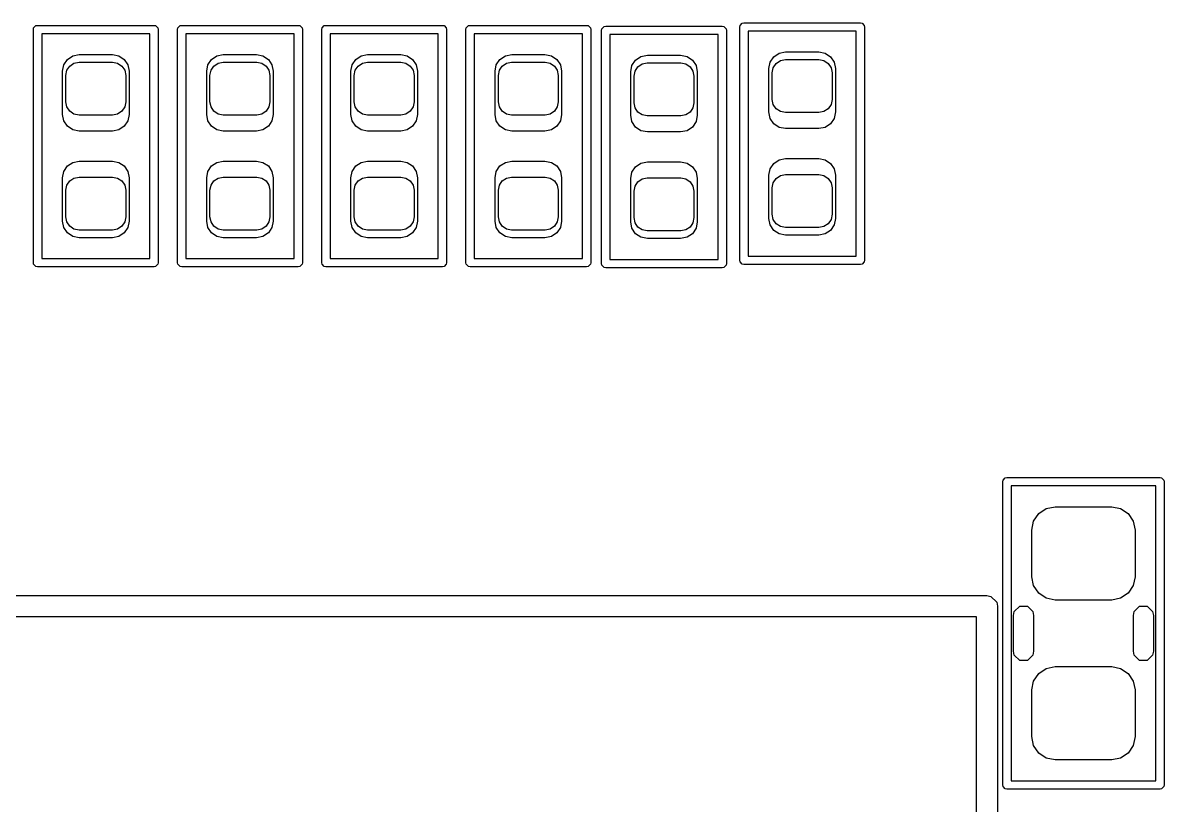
# Model space of a CAD drawing. Extents: x 100 to 191, y -173 to -30.
# Drawn here: x 152.09 to 158.95, y -83.28 to -78.58 of the extents above; entities that cross this region are included whole.
import ezdxf

# ---------------------------------------------------------------- set-up
doc = ezdxf.new("R2010")
doc.units = 0
doc.layers.add('BLACK', color=7, linetype='CONTINUOUS')

msp = doc.modelspace()

# ---------------------------------------------------------------- linework, layer by layer
at = {"layer": 'BLACK', "linetype": 'Continuous'}
for p, q in [((156.401403, -78.596003), (156.414933, -78.582473)), ((156.414933, -78.582473), (156.4245, -78.58057)), ((156.4245, -78.58057), (157.1245, -78.58057)), ((157.1245, -78.58057), (157.134067, -78.582473)), ((157.134067, -78.582473), (157.147597, -78.596003)), ((152.155496, -78.62057), (152.157399, -78.611003)), ((152.155496, -80.02057), (152.155496, -78.62057)), ((152.157399, -78.611003), (152.170929, -78.597473)), ((152.170929, -78.597473), (152.180496, -78.59557)), ((152.180496, -78.59557), (152.880496, -78.59557)), ((152.205496, -78.64557), (152.205496, -79.99557)), ((152.855496, -78.64557), (152.205496, -78.64557)), ((152.855496, -79.99557), (152.855496, -78.64557)), ((152.880496, -78.59557), (152.890063, -78.597473)), ((152.890063, -78.597473), (152.903593, -78.611003)), ((152.903593, -78.611003), (152.905496, -78.62057)), ((152.905496, -78.62057), (152.905496, -80.02057)), ((153.021829, -78.62057), (153.023732, -78.611003)), ((153.021829, -80.02057), (153.021829, -78.62057)), ((153.023732, -78.611003), (153.037262, -78.597473)), ((153.037262, -78.597473), (153.046829, -78.59557)), ((153.046829, -78.59557), (153.746829, -78.59557)), ((153.071829, -78.64557), (153.071829, -79.99557)), ((153.721829, -78.64557), (153.071829, -78.64557)), ((153.721829, -79.99557), (153.721829, -78.64557)), ((153.746829, -78.59557), (153.756396, -78.597473)), ((153.756396, -78.597473), (153.769926, -78.611003)), ((153.769926, -78.611003), (153.771829, -78.62057)), ((153.771829, -78.62057), (153.771829, -80.02057)), ((153.888162, -78.62057), (153.890065, -78.611003)), ((153.888162, -80.02057), (153.888162, -78.62057)), ((153.890065, -78.611003), (153.903595, -78.597473)), ((153.903595, -78.597473), (153.913162, -78.59557)), ((153.913162, -78.59557), (154.613162, -78.59557)), ((153.938162, -78.64557), (153.938162, -79.99557)), ((154.588162, -78.64557), (153.938162, -78.64557)), ((154.588162, -79.99557), (154.588162, -78.64557)), ((154.613162, -78.59557), (154.622729, -78.597473)), ((154.622729, -78.597473), (154.636259, -78.611003)), ((154.636259, -78.611003), (154.638162, -78.62057)), ((154.638162, -78.62057), (154.638162, -80.02057)), ((154.7545, -78.62057), (154.756403, -78.611003)), ((154.7545, -80.02057), (154.7545, -78.62057)), ((154.756403, -78.611003), (154.769933, -78.597473)), ((154.769933, -78.597473), (154.7795, -78.59557)), ((154.7795, -78.59557), (155.4795, -78.59557)), ((154.8045, -78.64557), (154.8045, -79.99557)), ((155.4545, -78.64557), (154.8045, -78.64557)), ((155.4545, -79.99557), (155.4545, -78.64557)), ((155.4795, -78.59557), (155.489067, -78.597473)), ((155.489067, -78.597473), (155.502597, -78.611003)), ((155.502597, -78.611003), (155.5045, -78.62057)), ((155.5045, -78.62057), (155.5045, -80.02057)), ((155.5695, -78.62557), (155.571403, -78.616003)), ((155.5695, -80.02557), (155.5695, -78.62557)), ((155.571403, -78.616003), (155.584933, -78.602473)), ((155.584933, -78.602473), (155.5945, -78.60057)), ((155.5945, -78.60057), (156.2945, -78.60057)), ((155.6195, -78.65057), (155.6195, -80.00057)), ((156.2695, -78.65057), (155.6195, -78.65057)), ((156.2695, -80.00057), (156.2695, -78.65057)), ((156.2945, -78.60057), (156.304067, -78.602473)), ((156.304067, -78.602473), (156.317597, -78.616003)), ((156.317597, -78.616003), (156.3195, -78.62557)), ((156.3195, -78.62557), (156.3195, -80.02557)), ((156.3995, -78.60557), (156.401403, -78.596003)), ((156.3995, -80.00557), (156.3995, -78.60557)), ((156.4495, -78.63057), (156.4495, -79.98057)), ((157.0995, -78.63057), (156.4495, -78.63057)), ((157.0995, -79.98057), (157.0995, -78.63057)), ((157.147597, -78.596003), (157.1495, -78.60557)), ((157.1495, -78.60557), (157.1495, -80.00557)), ((152.359785, -78.799859), (152.392228, -78.778182)), ((152.392228, -78.778182), (152.430496, -78.77057)), ((152.430496, -78.77057), (152.630496, -78.77057)), ((152.630496, -78.77057), (152.668764, -78.778182)), ((152.668764, -78.778182), (152.701207, -78.799859)), ((153.226118, -78.799859), (153.258561, -78.778182)), ((153.258561, -78.778182), (153.296829, -78.77057)), ((153.296829, -78.77057), (153.496829, -78.77057)), ((153.496829, -78.77057), (153.535097, -78.778182)), ((153.535097, -78.778182), (153.56754, -78.799859)), ((154.092451, -78.799859), (154.124894, -78.778182)), ((154.124894, -78.778182), (154.163162, -78.77057)), ((154.163162, -78.77057), (154.363162, -78.77057)), ((154.363162, -78.77057), (154.40143, -78.778182)), ((154.40143, -78.778182), (154.433873, -78.799859)), ((154.958789, -78.799859), (154.991232, -78.778182)), ((154.991232, -78.778182), (155.0295, -78.77057)), ((155.0295, -78.77057), (155.2295, -78.77057)), ((155.2295, -78.77057), (155.267768, -78.778182)), ((155.267768, -78.778182), (155.300211, -78.799859)), ((155.773789, -78.804859), (155.806232, -78.783182)), ((155.806232, -78.783182), (155.8445, -78.77557)), ((155.8445, -78.77557), (156.0445, -78.77557)), ((156.0445, -78.77557), (156.082768, -78.783182)), ((156.082768, -78.783182), (156.115211, -78.804859)), ((156.582112, -78.817302), (156.603789, -78.784859)), ((156.603789, -78.784859), (156.636232, -78.763182)), ((156.636232, -78.763182), (156.6745, -78.75557)), ((156.6745, -78.75557), (156.8745, -78.75557)), ((156.8745, -78.75557), (156.912768, -78.763182)), ((156.912768, -78.763182), (156.945211, -78.784859)), ((156.945211, -78.784859), (156.966888, -78.817302)), ((152.330496, -78.87057), (152.338108, -78.832302)), ((152.338108, -78.832302), (152.359785, -78.799859)), ((152.356548, -78.865647), (152.373781, -78.839855)), ((152.373781, -78.839855), (152.399573, -78.822622)), ((152.399573, -78.822622), (152.429996, -78.81657)), ((152.429996, -78.81657), (152.630996, -78.81657)), ((152.630996, -78.81657), (152.661419, -78.822622)), ((152.661419, -78.822622), (152.687211, -78.839855)), ((152.687211, -78.839855), (152.704444, -78.865647)), ((152.701207, -78.799859), (152.722884, -78.832302)), ((152.722884, -78.832302), (152.730496, -78.87057)), ((153.196829, -78.87057), (153.204441, -78.832302)), ((153.204441, -78.832302), (153.226118, -78.799859)), ((153.222881, -78.865647), (153.240114, -78.839855)), ((153.240114, -78.839855), (153.265906, -78.822622)), ((153.265906, -78.822622), (153.296329, -78.81657)), ((153.296329, -78.81657), (153.497329, -78.81657)), ((153.497329, -78.81657), (153.527752, -78.822622)), ((153.527752, -78.822622), (153.553544, -78.839855)), ((153.553544, -78.839855), (153.570777, -78.865647)), ((153.56754, -78.799859), (153.589217, -78.832302)), ((153.589217, -78.832302), (153.596829, -78.87057)), ((154.063162, -78.87057), (154.070774, -78.832302)), ((154.070774, -78.832302), (154.092451, -78.799859)), ((154.089214, -78.865647), (154.106447, -78.839855)), ((154.106447, -78.839855), (154.132239, -78.822622)), ((154.132239, -78.822622), (154.162662, -78.81657)), ((154.162662, -78.81657), (154.363662, -78.81657)), ((154.363662, -78.81657), (154.394085, -78.822622)), ((154.394085, -78.822622), (154.419877, -78.839855)), ((154.419877, -78.839855), (154.43711, -78.865647)), ((154.433873, -78.799859), (154.45555, -78.832302)), ((154.45555, -78.832302), (154.463162, -78.87057)), ((154.9295, -78.87057), (154.937112, -78.832302)), ((154.937112, -78.832302), (154.958789, -78.799859)), ((154.955552, -78.865647), (154.972785, -78.839855)), ((154.972785, -78.839855), (154.998577, -78.822622)), ((154.998577, -78.822622), (155.029, -78.81657)), ((155.029, -78.81657), (155.23, -78.81657)), ((155.23, -78.81657), (155.260423, -78.822622)), ((155.260423, -78.822622), (155.286215, -78.839855)), ((155.286215, -78.839855), (155.303448, -78.865647)), ((155.300211, -78.799859), (155.321888, -78.832302)), ((155.321888, -78.832302), (155.3295, -78.87057)), ((155.7445, -78.87557), (155.752112, -78.837302)), ((155.752112, -78.837302), (155.773789, -78.804859)), ((155.770552, -78.870647), (155.787785, -78.844855)), ((155.787785, -78.844855), (155.813577, -78.827622)), ((155.813577, -78.827622), (155.844, -78.82157)), ((155.844, -78.82157), (156.045, -78.82157)), ((156.045, -78.82157), (156.075423, -78.827622)), ((156.075423, -78.827622), (156.101215, -78.844855)), ((156.101215, -78.844855), (156.118448, -78.870647)), ((156.115211, -78.804859), (156.136888, -78.837302)), ((156.136888, -78.837302), (156.1445, -78.87557)), ((156.5745, -78.85557), (156.582112, -78.817302)), ((156.5745, -79.11557), (156.5745, -78.85557)), ((156.5945, -78.88107), (156.600552, -78.850647)), ((156.600552, -78.850647), (156.617785, -78.824855)), ((156.617785, -78.824855), (156.643577, -78.807622)), ((156.643577, -78.807622), (156.674, -78.80157)), ((156.674, -78.80157), (156.875, -78.80157)), ((156.875, -78.80157), (156.905423, -78.807622)), ((156.905423, -78.807622), (156.931215, -78.824855)), ((156.931215, -78.824855), (156.948448, -78.850647)), ((156.948448, -78.850647), (156.9545, -78.88107)), ((156.966888, -78.817302), (156.9745, -78.85557)), ((156.9745, -78.85557), (156.9745, -79.11557)), ((152.330496, -79.13057), (152.330496, -78.87057)), ((152.350496, -78.89607), (152.356548, -78.865647)), ((152.350496, -79.05507), (152.350496, -78.89607)), ((152.704444, -78.865647), (152.710496, -78.89607)), ((152.710496, -78.89607), (152.710496, -79.05507)), ((152.730496, -78.87057), (152.730496, -79.13057)), ((153.196829, -79.13057), (153.196829, -78.87057)), ((153.216829, -78.89607), (153.222881, -78.865647)), ((153.216829, -79.05507), (153.216829, -78.89607)), ((153.570777, -78.865647), (153.576829, -78.89607)), ((153.576829, -78.89607), (153.576829, -79.05507)), ((153.596829, -78.87057), (153.596829, -79.13057)), ((154.063162, -79.13057), (154.063162, -78.87057)), ((154.083162, -78.89607), (154.089214, -78.865647)), ((154.083162, -79.05507), (154.083162, -78.89607)), ((154.43711, -78.865647), (154.443162, -78.89607)), ((154.443162, -78.89607), (154.443162, -79.05507)), ((154.463162, -78.87057), (154.463162, -79.13057)), ((154.9295, -79.13057), (154.9295, -78.87057)), ((154.9495, -78.89607), (154.955552, -78.865647)), ((154.9495, -79.05507), (154.9495, -78.89607)), ((155.303448, -78.865647), (155.3095, -78.89607)), ((155.3095, -78.89607), (155.3095, -79.05507)), ((155.3295, -78.87057), (155.3295, -79.13057)), ((155.7445, -79.13557), (155.7445, -78.87557)), ((155.7645, -78.90107), (155.770552, -78.870647)), ((155.7645, -79.06007), (155.7645, -78.90107)), ((156.118448, -78.870647), (156.1245, -78.90107)), ((156.1245, -78.90107), (156.1245, -79.06007)), ((156.1445, -78.87557), (156.1445, -79.13557)), ((156.5945, -79.04007), (156.5945, -78.88107)), ((156.9545, -78.88107), (156.9545, -79.04007)), ((152.356548, -79.085493), (152.350496, -79.05507)), ((152.710496, -79.05507), (152.704444, -79.085493)), ((153.222881, -79.085493), (153.216829, -79.05507)), ((153.576829, -79.05507), (153.570777, -79.085493)), ((154.089214, -79.085493), (154.083162, -79.05507)), ((154.443162, -79.05507), (154.43711, -79.085493)), ((154.955552, -79.085493), (154.9495, -79.05507)), ((155.3095, -79.05507), (155.303448, -79.085493)), ((155.770552, -79.090493), (155.7645, -79.06007)), ((156.1245, -79.06007), (156.118448, -79.090493)), ((156.600552, -79.070493), (156.5945, -79.04007)), ((156.9545, -79.04007), (156.948448, -79.070493)), ((152.338108, -79.168838), (152.330496, -79.13057)), ((152.373781, -79.111285), (152.356548, -79.085493)), ((152.399573, -79.128518), (152.373781, -79.111285)), ((152.429996, -79.13457), (152.399573, -79.128518)), ((152.661419, -79.128518), (152.630996, -79.13457)), ((152.687211, -79.111285), (152.661419, -79.128518)), ((152.704444, -79.085493), (152.687211, -79.111285)), ((152.730496, -79.13057), (152.722884, -79.168838)), ((153.204441, -79.168838), (153.196829, -79.13057)), ((153.240114, -79.111285), (153.222881, -79.085493)), ((153.265906, -79.128518), (153.240114, -79.111285)), ((153.296329, -79.13457), (153.265906, -79.128518)), ((153.527752, -79.128518), (153.497329, -79.13457)), ((153.553544, -79.111285), (153.527752, -79.128518)), ((153.570777, -79.085493), (153.553544, -79.111285)), ((153.596829, -79.13057), (153.589217, -79.168838)), ((154.070774, -79.168838), (154.063162, -79.13057)), ((154.106447, -79.111285), (154.089214, -79.085493)), ((154.132239, -79.128518), (154.106447, -79.111285)), ((154.162662, -79.13457), (154.132239, -79.128518)), ((154.394085, -79.128518), (154.363662, -79.13457)), ((154.419877, -79.111285), (154.394085, -79.128518)), ((154.43711, -79.085493), (154.419877, -79.111285)), ((154.463162, -79.13057), (154.45555, -79.168838)), ((154.937112, -79.168838), (154.9295, -79.13057)), ((154.972785, -79.111285), (154.955552, -79.085493)), ((154.998577, -79.128518), (154.972785, -79.111285)), ((155.029, -79.13457), (154.998577, -79.128518)), ((155.260423, -79.128518), (155.23, -79.13457)), ((155.286215, -79.111285), (155.260423, -79.128518)), ((155.303448, -79.085493), (155.286215, -79.111285)), ((155.3295, -79.13057), (155.321888, -79.168838)), ((155.787785, -79.116285), (155.770552, -79.090493)), ((155.813577, -79.133518), (155.787785, -79.116285)), ((156.101215, -79.116285), (156.075423, -79.133518)), ((156.118448, -79.090493), (156.101215, -79.116285)), ((156.582112, -79.153838), (156.5745, -79.11557)), ((156.617785, -79.096285), (156.600552, -79.070493)), ((156.643577, -79.113518), (156.617785, -79.096285)), ((156.674, -79.11957), (156.643577, -79.113518)), ((156.875, -79.11957), (156.674, -79.11957)), ((156.905423, -79.113518), (156.875, -79.11957)), ((156.931215, -79.096285), (156.905423, -79.113518)), ((156.948448, -79.070493), (156.931215, -79.096285)), ((156.9745, -79.11557), (156.966888, -79.153838)), ((152.359785, -79.201281), (152.338108, -79.168838)), ((152.630996, -79.13457), (152.429996, -79.13457)), ((152.722884, -79.168838), (152.701207, -79.201281)), ((153.226118, -79.201281), (153.204441, -79.168838)), ((153.497329, -79.13457), (153.296329, -79.13457)), ((153.589217, -79.168838), (153.56754, -79.201281)), ((154.092451, -79.201281), (154.070774, -79.168838)), ((154.363662, -79.13457), (154.162662, -79.13457)), ((154.45555, -79.168838), (154.433873, -79.201281)), ((154.958789, -79.201281), (154.937112, -79.168838)), ((155.23, -79.13457), (155.029, -79.13457)), ((155.321888, -79.168838), (155.300211, -79.201281)), ((155.752112, -79.173838), (155.7445, -79.13557)), ((155.773789, -79.206281), (155.752112, -79.173838)), ((155.844, -79.13957), (155.813577, -79.133518)), ((156.045, -79.13957), (155.844, -79.13957)), ((156.075423, -79.133518), (156.045, -79.13957)), ((156.136888, -79.173838), (156.115211, -79.206281)), ((156.1445, -79.13557), (156.136888, -79.173838)), ((156.603789, -79.186281), (156.582112, -79.153838)), ((156.636232, -79.207958), (156.603789, -79.186281)), ((156.945211, -79.186281), (156.912768, -79.207958)), ((156.966888, -79.153838), (156.945211, -79.186281)), ((152.392228, -79.222958), (152.359785, -79.201281)), ((152.430496, -79.23057), (152.392228, -79.222958)), ((152.630496, -79.23057), (152.430496, -79.23057)), ((152.668764, -79.222958), (152.630496, -79.23057)), ((152.701207, -79.201281), (152.668764, -79.222958)), ((153.258561, -79.222958), (153.226118, -79.201281)), ((153.296829, -79.23057), (153.258561, -79.222958)), ((153.496829, -79.23057), (153.296829, -79.23057)), ((153.535097, -79.222958), (153.496829, -79.23057)), ((153.56754, -79.201281), (153.535097, -79.222958)), ((154.124894, -79.222958), (154.092451, -79.201281)), ((154.163162, -79.23057), (154.124894, -79.222958)), ((154.363162, -79.23057), (154.163162, -79.23057)), ((154.40143, -79.222958), (154.363162, -79.23057)), ((154.433873, -79.201281), (154.40143, -79.222958)), ((154.991232, -79.222958), (154.958789, -79.201281)), ((155.0295, -79.23057), (154.991232, -79.222958)), ((155.2295, -79.23057), (155.0295, -79.23057)), ((155.267768, -79.222958), (155.2295, -79.23057)), ((155.300211, -79.201281), (155.267768, -79.222958)), ((155.806232, -79.227958), (155.773789, -79.206281)), ((155.8445, -79.23557), (155.806232, -79.227958)), ((156.0445, -79.23557), (155.8445, -79.23557)), ((156.082768, -79.227958), (156.0445, -79.23557)), ((156.115211, -79.206281), (156.082768, -79.227958)), ((156.6745, -79.21557), (156.636232, -79.207958)), ((156.8745, -79.21557), (156.6745, -79.21557)), ((156.912768, -79.207958), (156.8745, -79.21557)), ((156.603789, -79.424859), (156.636232, -79.403182)), ((156.636232, -79.403182), (156.6745, -79.39557)), ((156.6745, -79.39557), (156.8745, -79.39557)), ((156.8745, -79.39557), (156.912768, -79.403182)), ((156.912768, -79.403182), (156.945211, -79.424859)), ((152.330496, -79.51057), (152.338108, -79.472302)), ((152.338108, -79.472302), (152.359785, -79.439859)), ((152.359785, -79.439859), (152.392228, -79.418182)), ((152.392228, -79.418182), (152.430496, -79.41057)), ((152.430496, -79.41057), (152.630496, -79.41057)), ((152.630496, -79.41057), (152.668764, -79.418182)), ((152.668764, -79.418182), (152.701207, -79.439859)), ((152.701207, -79.439859), (152.722884, -79.472302)), ((152.722884, -79.472302), (152.730496, -79.51057)), ((153.196829, -79.51057), (153.204441, -79.472302)), ((153.204441, -79.472302), (153.226118, -79.439859)), ((153.226118, -79.439859), (153.258561, -79.418182)), ((153.258561, -79.418182), (153.296829, -79.41057)), ((153.296829, -79.41057), (153.496829, -79.41057)), ((153.496829, -79.41057), (153.535097, -79.418182)), ((153.535097, -79.418182), (153.56754, -79.439859)), ((153.56754, -79.439859), (153.589217, -79.472302)), ((153.589217, -79.472302), (153.596829, -79.51057)), ((154.063162, -79.51057), (154.070774, -79.472302)), ((154.070774, -79.472302), (154.092451, -79.439859)), ((154.092451, -79.439859), (154.124894, -79.418182)), ((154.124894, -79.418182), (154.163162, -79.41057)), ((154.163162, -79.41057), (154.363162, -79.41057)), ((154.363162, -79.41057), (154.40143, -79.418182)), ((154.40143, -79.418182), (154.433873, -79.439859)), ((154.433873, -79.439859), (154.45555, -79.472302)), ((154.45555, -79.472302), (154.463162, -79.51057)), ((154.9295, -79.51057), (154.937112, -79.472302)), ((154.937112, -79.472302), (154.958789, -79.439859)), ((154.958789, -79.439859), (154.991232, -79.418182)), ((154.991232, -79.418182), (155.0295, -79.41057)), ((155.0295, -79.41057), (155.2295, -79.41057)), ((155.2295, -79.41057), (155.267768, -79.418182)), ((155.267768, -79.418182), (155.300211, -79.439859)), ((155.300211, -79.439859), (155.321888, -79.472302)), ((155.321888, -79.472302), (155.3295, -79.51057)), ((155.752112, -79.477302), (155.773789, -79.444859)), ((155.773789, -79.444859), (155.806232, -79.423182)), ((155.806232, -79.423182), (155.8445, -79.41557)), ((155.8445, -79.41557), (156.0445, -79.41557)), ((156.0445, -79.41557), (156.082768, -79.423182)), ((156.082768, -79.423182), (156.115211, -79.444859)), ((156.115211, -79.444859), (156.136888, -79.477302)), ((156.5745, -79.49557), (156.582112, -79.457302)), ((156.582112, -79.457302), (156.603789, -79.424859)), ((156.945211, -79.424859), (156.966888, -79.457302)), ((156.966888, -79.457302), (156.9745, -79.49557)), ((152.330496, -79.77057), (152.330496, -79.51057)), ((152.356548, -79.555647), (152.373781, -79.529855)), ((152.373781, -79.529855), (152.399573, -79.512622)), ((152.399573, -79.512622), (152.429996, -79.50657)), ((152.429996, -79.50657), (152.630996, -79.50657)), ((152.630996, -79.50657), (152.661419, -79.512622)), ((152.661419, -79.512622), (152.687211, -79.529855)), ((152.687211, -79.529855), (152.704444, -79.555647)), ((152.730496, -79.51057), (152.730496, -79.77057)), ((153.196829, -79.77057), (153.196829, -79.51057)), ((153.222881, -79.555647), (153.240114, -79.529855)), ((153.240114, -79.529855), (153.265906, -79.512622)), ((153.265906, -79.512622), (153.296329, -79.50657)), ((153.296329, -79.50657), (153.497329, -79.50657)), ((153.497329, -79.50657), (153.527752, -79.512622)), ((153.527752, -79.512622), (153.553544, -79.529855)), ((153.553544, -79.529855), (153.570777, -79.555647)), ((153.596829, -79.51057), (153.596829, -79.77057)), ((154.063162, -79.77057), (154.063162, -79.51057)), ((154.089214, -79.555647), (154.106447, -79.529855)), ((154.106447, -79.529855), (154.132239, -79.512622)), ((154.132239, -79.512622), (154.162662, -79.50657)), ((154.162662, -79.50657), (154.363662, -79.50657)), ((154.363662, -79.50657), (154.394085, -79.512622)), ((154.394085, -79.512622), (154.419877, -79.529855)), ((154.419877, -79.529855), (154.43711, -79.555647)), ((154.463162, -79.51057), (154.463162, -79.77057)), ((154.9295, -79.77057), (154.9295, -79.51057)), ((154.955552, -79.555647), (154.972785, -79.529855)), ((154.972785, -79.529855), (154.998577, -79.512622)), ((154.998577, -79.512622), (155.029, -79.50657)), ((155.029, -79.50657), (155.23, -79.50657)), ((155.23, -79.50657), (155.260423, -79.512622)), ((155.260423, -79.512622), (155.286215, -79.529855)), ((155.286215, -79.529855), (155.303448, -79.555647)), ((155.3295, -79.51057), (155.3295, -79.77057)), ((155.7445, -79.51557), (155.752112, -79.477302)), ((155.7445, -79.77557), (155.7445, -79.51557)), ((155.770552, -79.560647), (155.787785, -79.534855)), ((155.787785, -79.534855), (155.813577, -79.517622)), ((155.813577, -79.517622), (155.844, -79.51157)), ((155.844, -79.51157), (156.045, -79.51157)), ((156.045, -79.51157), (156.075423, -79.517622)), ((156.075423, -79.517622), (156.101215, -79.534855)), ((156.101215, -79.534855), (156.118448, -79.560647)), ((156.136888, -79.477302), (156.1445, -79.51557)), ((156.1445, -79.51557), (156.1445, -79.77557)), ((156.5745, -79.75557), (156.5745, -79.49557)), ((156.5945, -79.57107), (156.600552, -79.540647)), ((156.600552, -79.540647), (156.617785, -79.514855)), ((156.617785, -79.514855), (156.643577, -79.497622)), ((156.643577, -79.497622), (156.674, -79.49157)), ((156.674, -79.49157), (156.875, -79.49157)), ((156.875, -79.49157), (156.905423, -79.497622)), ((156.905423, -79.497622), (156.931215, -79.514855)), ((156.931215, -79.514855), (156.948448, -79.540647)), ((156.948448, -79.540647), (156.9545, -79.57107)), ((156.9745, -79.49557), (156.9745, -79.75557)), ((152.350496, -79.58607), (152.356548, -79.555647)), ((152.350496, -79.74507), (152.350496, -79.58607)), ((152.704444, -79.555647), (152.710496, -79.58607)), ((152.710496, -79.58607), (152.710496, -79.74507)), ((153.216829, -79.58607), (153.222881, -79.555647)), ((153.216829, -79.74507), (153.216829, -79.58607)), ((153.570777, -79.555647), (153.576829, -79.58607)), ((153.576829, -79.58607), (153.576829, -79.74507)), ((154.083162, -79.58607), (154.089214, -79.555647)), ((154.083162, -79.74507), (154.083162, -79.58607)), ((154.43711, -79.555647), (154.443162, -79.58607)), ((154.443162, -79.58607), (154.443162, -79.74507)), ((154.9495, -79.58607), (154.955552, -79.555647)), ((154.9495, -79.74507), (154.9495, -79.58607)), ((155.303448, -79.555647), (155.3095, -79.58607)), ((155.3095, -79.58607), (155.3095, -79.74507)), ((155.7645, -79.59107), (155.770552, -79.560647)), ((155.7645, -79.75007), (155.7645, -79.59107)), ((156.118448, -79.560647), (156.1245, -79.59107)), ((156.1245, -79.59107), (156.1245, -79.75007)), ((156.5945, -79.73007), (156.5945, -79.57107)), ((156.9545, -79.57107), (156.9545, -79.73007)), ((152.356548, -79.775493), (152.350496, -79.74507)), ((152.710496, -79.74507), (152.704444, -79.775493)), ((153.222881, -79.775493), (153.216829, -79.74507)), ((153.576829, -79.74507), (153.570777, -79.775493)), ((154.089214, -79.775493), (154.083162, -79.74507)), ((154.443162, -79.74507), (154.43711, -79.775493)), ((154.955552, -79.775493), (154.9495, -79.74507)), ((155.3095, -79.74507), (155.303448, -79.775493)), ((156.600552, -79.760493), (156.5945, -79.73007)), ((156.9545, -79.73007), (156.948448, -79.760493)), ((152.338108, -79.808838), (152.330496, -79.77057)), ((152.359785, -79.841281), (152.338108, -79.808838)), ((152.373781, -79.801285), (152.356548, -79.775493)), ((152.399573, -79.818518), (152.373781, -79.801285)), ((152.687211, -79.801285), (152.661419, -79.818518)), ((152.704444, -79.775493), (152.687211, -79.801285)), ((152.722884, -79.808838), (152.701207, -79.841281)), ((152.730496, -79.77057), (152.722884, -79.808838)), ((153.204441, -79.808838), (153.196829, -79.77057)), ((153.226118, -79.841281), (153.204441, -79.808838)), ((153.240114, -79.801285), (153.222881, -79.775493)), ((153.265906, -79.818518), (153.240114, -79.801285)), ((153.553544, -79.801285), (153.527752, -79.818518)), ((153.570777, -79.775493), (153.553544, -79.801285)), ((153.589217, -79.808838), (153.56754, -79.841281)), ((153.596829, -79.77057), (153.589217, -79.808838)), ((154.070774, -79.808838), (154.063162, -79.77057)), ((154.092451, -79.841281), (154.070774, -79.808838)), ((154.106447, -79.801285), (154.089214, -79.775493)), ((154.132239, -79.818518), (154.106447, -79.801285)), ((154.419877, -79.801285), (154.394085, -79.818518)), ((154.43711, -79.775493), (154.419877, -79.801285)), ((154.45555, -79.808838), (154.433873, -79.841281)), ((154.463162, -79.77057), (154.45555, -79.808838)), ((154.937112, -79.808838), (154.9295, -79.77057)), ((154.958789, -79.841281), (154.937112, -79.808838)), ((154.972785, -79.801285), (154.955552, -79.775493)), ((154.998577, -79.818518), (154.972785, -79.801285)), ((155.286215, -79.801285), (155.260423, -79.818518)), ((155.303448, -79.775493), (155.286215, -79.801285)), ((155.321888, -79.808838), (155.300211, -79.841281)), ((155.3295, -79.77057), (155.321888, -79.808838)), ((155.752112, -79.813838), (155.7445, -79.77557)), ((155.773789, -79.846281), (155.752112, -79.813838)), ((155.770552, -79.780493), (155.7645, -79.75007)), ((155.787785, -79.806285), (155.770552, -79.780493)), ((155.813577, -79.823518), (155.787785, -79.806285)), ((156.101215, -79.806285), (156.075423, -79.823518)), ((156.118448, -79.780493), (156.101215, -79.806285)), ((156.136888, -79.813838), (156.115211, -79.846281)), ((156.1245, -79.75007), (156.118448, -79.780493)), ((156.1445, -79.77557), (156.136888, -79.813838)), ((156.582112, -79.793838), (156.5745, -79.75557)), ((156.603789, -79.826281), (156.582112, -79.793838)), ((156.617785, -79.786285), (156.600552, -79.760493)), ((156.643577, -79.803518), (156.617785, -79.786285)), ((156.674, -79.80957), (156.643577, -79.803518)), ((156.875, -79.80957), (156.674, -79.80957)), ((156.905423, -79.803518), (156.875, -79.80957)), ((156.931215, -79.786285), (156.905423, -79.803518)), ((156.948448, -79.760493), (156.931215, -79.786285)), ((156.966888, -79.793838), (156.945211, -79.826281)), ((156.9745, -79.75557), (156.966888, -79.793838)), ((152.392228, -79.862958), (152.359785, -79.841281)), ((152.430496, -79.87057), (152.392228, -79.862958)), ((152.429996, -79.82457), (152.399573, -79.818518)), ((152.630996, -79.82457), (152.429996, -79.82457)), ((152.630496, -79.87057), (152.430496, -79.87057)), ((152.668764, -79.862958), (152.630496, -79.87057)), ((152.661419, -79.818518), (152.630996, -79.82457)), ((152.701207, -79.841281), (152.668764, -79.862958)), ((153.258561, -79.862958), (153.226118, -79.841281)), ((153.296829, -79.87057), (153.258561, -79.862958)), ((153.296329, -79.82457), (153.265906, -79.818518)), ((153.497329, -79.82457), (153.296329, -79.82457)), ((153.496829, -79.87057), (153.296829, -79.87057)), ((153.535097, -79.862958), (153.496829, -79.87057)), ((153.527752, -79.818518), (153.497329, -79.82457)), ((153.56754, -79.841281), (153.535097, -79.862958)), ((154.124894, -79.862958), (154.092451, -79.841281)), ((154.163162, -79.87057), (154.124894, -79.862958)), ((154.162662, -79.82457), (154.132239, -79.818518)), ((154.363662, -79.82457), (154.162662, -79.82457)), ((154.363162, -79.87057), (154.163162, -79.87057)), ((154.40143, -79.862958), (154.363162, -79.87057)), ((154.394085, -79.818518), (154.363662, -79.82457)), ((154.433873, -79.841281), (154.40143, -79.862958)), ((154.991232, -79.862958), (154.958789, -79.841281)), ((155.0295, -79.87057), (154.991232, -79.862958)), ((155.029, -79.82457), (154.998577, -79.818518)), ((155.23, -79.82457), (155.029, -79.82457)), ((155.2295, -79.87057), (155.0295, -79.87057)), ((155.267768, -79.862958), (155.2295, -79.87057)), ((155.260423, -79.818518), (155.23, -79.82457)), ((155.300211, -79.841281), (155.267768, -79.862958)), ((155.806232, -79.867958), (155.773789, -79.846281)), ((155.8445, -79.87557), (155.806232, -79.867958)), ((155.844, -79.82957), (155.813577, -79.823518)), ((156.045, -79.82957), (155.844, -79.82957)), ((156.0445, -79.87557), (155.8445, -79.87557)), ((156.082768, -79.867958), (156.0445, -79.87557)), ((156.075423, -79.823518), (156.045, -79.82957)), ((156.115211, -79.846281), (156.082768, -79.867958)), ((156.636232, -79.847958), (156.603789, -79.826281)), ((156.6745, -79.85557), (156.636232, -79.847958)), ((156.8745, -79.85557), (156.6745, -79.85557)), ((156.912768, -79.847958), (156.8745, -79.85557)), ((156.945211, -79.826281), (156.912768, -79.847958)), ((152.157399, -80.030137), (152.155496, -80.02057)), ((152.205496, -79.99557), (152.855496, -79.99557)), ((152.905496, -80.02057), (152.903593, -80.030137)), ((153.023732, -80.030137), (153.021829, -80.02057)), ((153.071829, -79.99557), (153.721829, -79.99557)), ((153.771829, -80.02057), (153.769926, -80.030137)), ((153.890065, -80.030137), (153.888162, -80.02057)), ((153.938162, -79.99557), (154.588162, -79.99557)), ((154.638162, -80.02057), (154.636259, -80.030137)), ((154.756403, -80.030137), (154.7545, -80.02057)), ((154.8045, -79.99557), (155.4545, -79.99557)), ((155.5045, -80.02057), (155.502597, -80.030137)), ((155.6195, -80.00057), (156.2695, -80.00057)), ((156.401403, -80.015137), (156.3995, -80.00557)), ((156.414933, -80.028667), (156.401403, -80.015137)), ((156.4495, -79.98057), (157.0995, -79.98057)), ((157.147597, -80.015137), (157.134067, -80.028667)), ((157.1495, -80.00557), (157.147597, -80.015137)), ((152.170929, -80.043667), (152.157399, -80.030137)), ((152.180496, -80.04557), (152.170929, -80.043667)), ((152.880496, -80.04557), (152.180496, -80.04557)), ((152.890063, -80.043667), (152.880496, -80.04557)), ((152.903593, -80.030137), (152.890063, -80.043667)), ((153.037262, -80.043667), (153.023732, -80.030137)), ((153.046829, -80.04557), (153.037262, -80.043667)), ((153.746829, -80.04557), (153.046829, -80.04557)), ((153.756396, -80.043667), (153.746829, -80.04557)), ((153.769926, -80.030137), (153.756396, -80.043667)), ((153.903595, -80.043667), (153.890065, -80.030137)), ((153.913162, -80.04557), (153.903595, -80.043667)), ((154.613162, -80.04557), (153.913162, -80.04557)), ((154.622729, -80.043667), (154.613162, -80.04557)), ((154.636259, -80.030137), (154.622729, -80.043667)), ((154.769933, -80.043667), (154.756403, -80.030137)), ((154.7795, -80.04557), (154.769933, -80.043667)), ((155.4795, -80.04557), (154.7795, -80.04557)), ((155.489067, -80.043667), (155.4795, -80.04557)), ((155.502597, -80.030137), (155.489067, -80.043667)), ((155.571403, -80.035137), (155.5695, -80.02557)), ((155.584933, -80.048667), (155.571403, -80.035137)), ((155.5945, -80.05057), (155.584933, -80.048667)), ((156.2945, -80.05057), (155.5945, -80.05057)), ((156.304067, -80.048667), (156.2945, -80.05057)), ((156.317597, -80.035137), (156.304067, -80.048667)), ((156.3195, -80.02557), (156.317597, -80.035137)), ((156.4245, -80.03057), (156.414933, -80.028667)), ((157.1245, -80.03057), (156.4245, -80.03057)), ((157.134067, -80.028667), (157.1245, -80.03057)), ((157.9795, -81.33557), (157.981403, -81.326003)), ((157.981403, -81.326003), (157.994933, -81.312473)), ((157.994933, -81.312473), (158.0045, -81.31057)), ((158.0045, -81.31057), (158.9245, -81.31057)), ((158.9245, -81.31057), (158.934067, -81.312473)), ((158.934067, -81.312473), (158.947597, -81.326003)), ((158.947597, -81.326003), (158.9495, -81.33557)), ((157.9795, -83.15557), (157.9795, -81.33557)), ((158.0295, -81.36057), (158.0295, -83.13057)), ((158.8995, -81.36057), (158.0295, -81.36057)), ((158.8995, -83.13057), (158.8995, -81.36057)), ((158.9495, -81.33557), (158.9495, -83.15557)), ((158.165157, -81.571994), (158.195505, -81.526575)), ((158.165157, -81.571994), (158.195505, -81.526575)), ((158.195505, -81.526575), (158.240924, -81.496227)), ((158.195505, -81.526575), (158.240924, -81.496227)), ((158.240924, -81.496227), (158.2945, -81.48557)), ((158.240924, -81.496227), (158.2945, -81.48557)), ((158.2945, -81.48557), (158.6345, -81.48557)), ((158.2945, -81.48557), (158.6345, -81.48557)), ((158.6345, -81.48557), (158.688076, -81.496227)), ((158.6345, -81.48557), (158.688076, -81.496227)), ((158.688076, -81.496227), (158.733495, -81.526575)), ((158.688076, -81.496227), (158.733495, -81.526575)), ((158.733495, -81.526575), (158.763843, -81.571994)), ((158.733495, -81.526575), (158.763843, -81.571994)), ((158.1545, -81.62557), (158.165157, -81.571994)), ((158.1545, -81.62557), (158.165157, -81.571994)), ((158.763843, -81.571994), (158.7745, -81.62557)), ((158.763843, -81.571994), (158.7745, -81.62557)), ((158.1545, -81.90557), (158.1545, -81.62557)), ((158.1545, -81.90557), (158.1545, -81.62557)), ((158.7745, -81.62557), (158.7745, -81.90557)), ((158.7745, -81.62557), (158.7745, -81.90557)), ((158.165157, -81.959146), (158.1545, -81.90557)), ((158.165157, -81.959146), (158.1545, -81.90557)), ((158.7745, -81.90557), (158.763843, -81.959146)), ((158.7745, -81.90557), (158.763843, -81.959146)), ((158.195505, -82.004565), (158.165157, -81.959146)), ((158.195505, -82.004565), (158.165157, -81.959146)), ((158.240924, -82.034913), (158.195505, -82.004565)), ((158.240924, -82.034913), (158.195505, -82.004565)), ((158.733495, -82.004565), (158.688076, -82.034913)), ((158.733495, -82.004565), (158.688076, -82.034913)), ((158.763843, -81.959146), (158.733495, -82.004565)), ((158.763843, -81.959146), (158.733495, -82.004565)), ((140.1045, -82.01882), (157.8845, -82.01882)), ((157.8845, -82.01882), (157.9088, -82.023654)), ((157.9088, -82.023654), (157.943166, -82.05802)), ((157.943166, -82.05802), (157.948, -82.08232)), ((158.2945, -82.04557), (158.240924, -82.034913)), ((158.2945, -82.04557), (158.240924, -82.034913)), ((158.6345, -82.04557), (158.2945, -82.04557)), ((158.6345, -82.04557), (158.2945, -82.04557)), ((158.688076, -82.034913), (158.6345, -82.04557)), ((158.688076, -82.034913), (158.6345, -82.04557)), ((157.821, -82.14582), (140.168, -82.14582)), ((157.821, -86.81882), (157.821, -82.14582)), ((157.948, -82.08232), (157.948, -86.88232)), ((158.0445, -82.137734), (158.049067, -82.114773)), ((158.0445, -82.353406), (158.0445, -82.137734)), ((158.049067, -82.114773), (158.081539, -82.082301)), ((158.081539, -82.082301), (158.127461, -82.082301)), ((158.127461, -82.082301), (158.159933, -82.114773)), ((158.159933, -82.114773), (158.1645, -82.137734)), ((158.1645, -82.137734), (158.1645, -82.353406)), ((158.7645, -82.137734), (158.769067, -82.114773)), ((158.7645, -82.353406), (158.7645, -82.137734)), ((158.769067, -82.114773), (158.801539, -82.082301)), ((158.801539, -82.082301), (158.847461, -82.082301)), ((158.847461, -82.082301), (158.879933, -82.114773)), ((158.879933, -82.114773), (158.8845, -82.137734)), ((158.8845, -82.137734), (158.8845, -82.353406)), ((158.049067, -82.376367), (158.0445, -82.353406)), ((158.1645, -82.353406), (158.159933, -82.376367)), ((158.769067, -82.376367), (158.7645, -82.353406)), ((158.8845, -82.353406), (158.879933, -82.376367)), ((158.081539, -82.408839), (158.049067, -82.376367)), ((158.127461, -82.408839), (158.081539, -82.408839)), ((158.159933, -82.376367), (158.127461, -82.408839)), ((158.801539, -82.408839), (158.769067, -82.376367)), ((158.847461, -82.408839), (158.801539, -82.408839)), ((158.879933, -82.376367), (158.847461, -82.408839)), ((158.165157, -82.531994), (158.195505, -82.486575)), ((158.165157, -82.531994), (158.195505, -82.486575)), ((158.195505, -82.486575), (158.240924, -82.456227)), ((158.195505, -82.486575), (158.240924, -82.456227)), ((158.240924, -82.456227), (158.2945, -82.44557)), ((158.240924, -82.456227), (158.2945, -82.44557)), ((158.2945, -82.44557), (158.6345, -82.44557)), ((158.2945, -82.44557), (158.6345, -82.44557)), ((158.6345, -82.44557), (158.688076, -82.456227)), ((158.6345, -82.44557), (158.688076, -82.456227)), ((158.688076, -82.456227), (158.733495, -82.486575)), ((158.688076, -82.456227), (158.733495, -82.486575)), ((158.733495, -82.486575), (158.763843, -82.531994)), ((158.733495, -82.486575), (158.763843, -82.531994)), ((158.1545, -82.58557), (158.165157, -82.531994)), ((158.1545, -82.58557), (158.165157, -82.531994)), ((158.763843, -82.531994), (158.7745, -82.58557)), ((158.763843, -82.531994), (158.7745, -82.58557)), ((158.1545, -82.86557), (158.1545, -82.58557)), ((158.1545, -82.86557), (158.1545, -82.58557)), ((158.7745, -82.58557), (158.7745, -82.86557)), ((158.7745, -82.58557), (158.7745, -82.86557)), ((158.165157, -82.919146), (158.1545, -82.86557)), ((158.165157, -82.919146), (158.1545, -82.86557)), ((158.7745, -82.86557), (158.763843, -82.919146)), ((158.7745, -82.86557), (158.763843, -82.919146)), ((158.195505, -82.964565), (158.165157, -82.919146)), ((158.195505, -82.964565), (158.165157, -82.919146)), ((158.240924, -82.994913), (158.195505, -82.964565)), ((158.240924, -82.994913), (158.195505, -82.964565)), ((158.733495, -82.964565), (158.688076, -82.994913)), ((158.733495, -82.964565), (158.688076, -82.994913)), ((158.763843, -82.919146), (158.733495, -82.964565)), ((158.763843, -82.919146), (158.733495, -82.964565)), ((158.2945, -83.00557), (158.240924, -82.994913)), ((158.2945, -83.00557), (158.240924, -82.994913)), ((158.6345, -83.00557), (158.2945, -83.00557)), ((158.6345, -83.00557), (158.2945, -83.00557)), ((158.688076, -82.994913), (158.6345, -83.00557)), ((158.688076, -82.994913), (158.6345, -83.00557)), ((157.981403, -83.165137), (157.9795, -83.15557)), ((157.994933, -83.178667), (157.981403, -83.165137)), ((158.0295, -83.13057), (158.8995, -83.13057)), ((158.947597, -83.165137), (158.934067, -83.178667)), ((158.9495, -83.15557), (158.947597, -83.165137)), ((158.0045, -83.18057), (157.994933, -83.178667)), ((158.9245, -83.18057), (158.0045, -83.18057)), ((158.934067, -83.178667), (158.9245, -83.18057))]:
    msp.add_line(p, q, dxfattribs=at)

doc.saveas('drawing.dxf')
